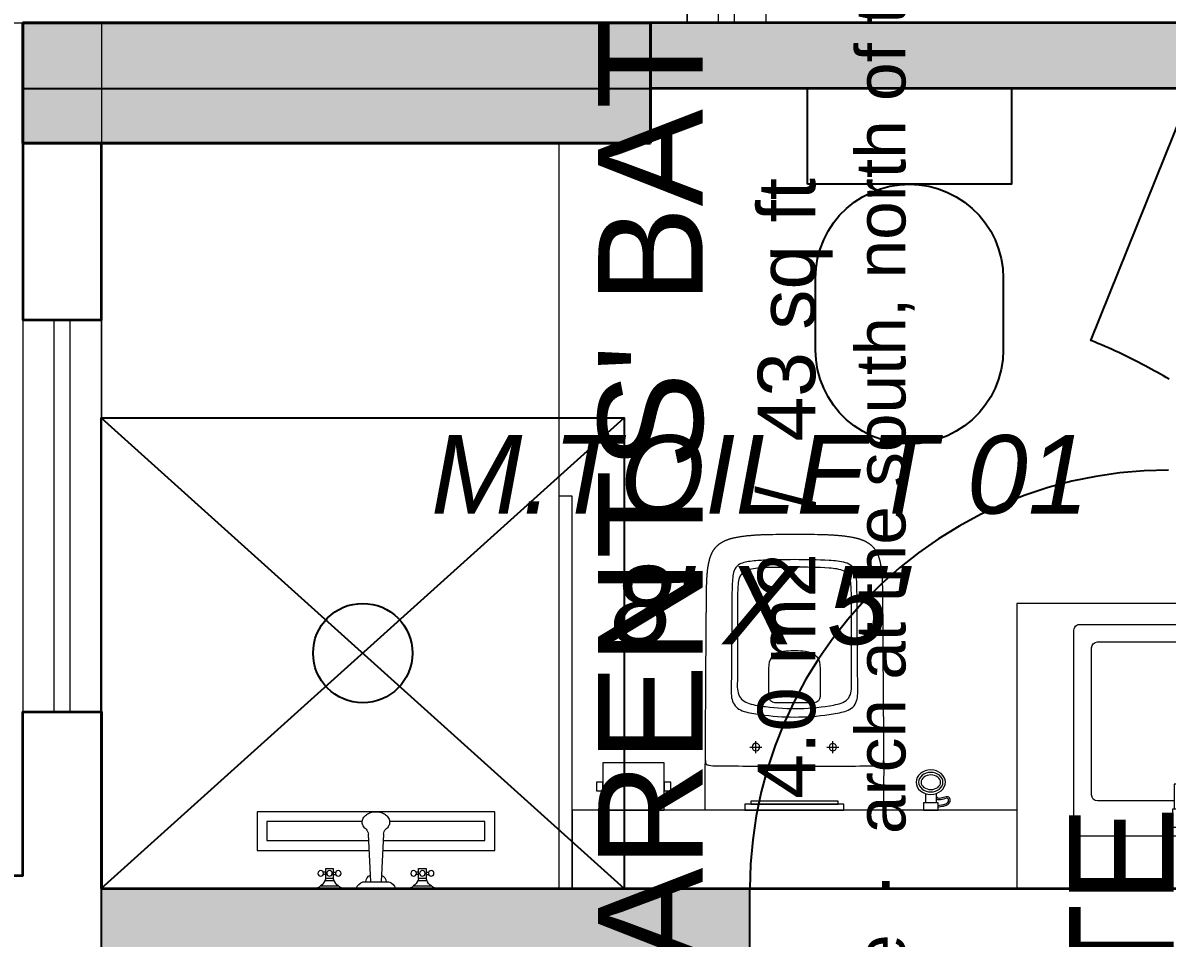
# Model space of a CAD drawing. Header units: millimetres. Extents: x 0 to 125073, y 0 to 71249.
# Drawn here: x 61404 to 63592, y 34949 to 36699 of the extents above; entities that cross this region are included whole.
import ezdxf
from ezdxf.enums import TextEntityAlignment as Align

# ---------------------------------------------------------------- set-up
doc = ezdxf.new("R2010")
doc.units = ezdxf.units.MM
for name, color, linetype, lineweight in [('DA_CARPET AREA RERA', 30, 'Continuous', 9), ('DA_COLUMN', 40, 'Continuous', 40), ('DA_TEXT IN SQ.FT', 193, 'Continuous', 9), ('DA_WALL', 7, 'Continuous', 35), ('DA_WINDOW', 4, 'Continuous', 9)]:
    doc.layers.add(name, color=color, linetype=linetype, lineweight=lineweight)
for name, color, linetype in [('DA_COLUMN HATCH', 251, 'Continuous'), ('PROP-FURN', 9, 'CONTINUOUS'), ('PROP-SHELL', 7, 'CONTINUOUS'), ('PROP-TEXT', 3, 'CONTINUOUS'), ('PROP-WALL-NEW', 1, 'CONTINUOUS')]:
    doc.layers.add(name, color=color, linetype=linetype)
doc.layers.add('DA_FURNITURE', color=102, linetype='Continuous', lineweight=5, true_color=0xc2666666)
doc.styles.get("Standard").update_dxf_attribs({"font": 'arial.ttf'})

# ---------------------------------------------------------------- blocks, each defined once
blk = doc.blocks.new('A$C7B5F7F67-flat-2-flat-1-flat-2')
at = {"layer": 'DA_FURNITURE', "ltscale": 8}
for p, q in [((0.36, -0.0338), (0.0788, -0.0338)), ((0.0675, -0.045), (0.0675, -0.2128)), ((0.3713, -0.4163), (0.3713, -0.045)), ((0.0675, -0.2484), (0.0675, -0.2614)), ((0.0675, -0.2696), (0.0675, -0.4163)), ((0.0788, -0.4275), (0.36, -0.4275))]:
    blk.add_line(p, q, dxfattribs=at)
at = {"layer": 'DA_FURNITURE'}
for points in [[(0.0113, -0.4613), (0.3938, -0.4613), (0.3967, -0.4609), (0.3994, -0.4597), (0.4017, -0.458), (0.4035, -0.4556), (0.4046, -0.4529), (0.405, -0.45), (0.405, -0.0113), (0.4046, -0.0083), (0.4035, -0.0056), (0.4017, -0.0033), (0.3994, -0.0015), (0.3967, -0.0004), (0.3938, 0), (0.0113, 0), (0.0083, -0.0004), (0.0056, -0.0015), (0.0033, -0.0033), (0.0015, -0.0056), (0.0004, -0.0083), (0, -0.0113), (0, -0.45), (0.0004, -0.4529), (0.0015, -0.4556), (0.0033, -0.458), (0.0056, -0.4597), (0.0083, -0.4609)], [(0.1171, -0.2484), (0.0342, -0.2484), (0.0342, -0.2128), (0.1171, -0.2128), (0.126, -0.2152), (0.1325, -0.2217), (0.1349, -0.2306), (0.1325, -0.2395), (0.126, -0.246)], [(0.1171, -0.2463), (0.0363, -0.2463), (0.0363, -0.215), (0.1171, -0.215), (0.1249, -0.2171), (0.1307, -0.2228), (0.1327, -0.2306), (0.1307, -0.2384), (0.1249, -0.2442)], [(0.052, -0.2696), (0.052, -0.2614), (0.0997, -0.2614), (0.0997, -0.2696)]]:
    blk.add_lwpolyline(points, close=True, dxfattribs=at)
for points in [[(0.1171, -0.2128), (0.0342, -0.2128), (0.0342, -0.2484), (0.1171, -0.2484)], [(0.0163, -0.2523), (0.0163, -0.2523), (0.0163, -0.2724), (0.052, -0.2724), (0.052, -0.2524)]]:
    blk.add_lwpolyline(points, dxfattribs=at)
at = {"layer": 'DA_FURNITURE', "ltscale": 8}
for radius in [0.0253, 0.0205]:
    blk.add_circle((0.1637, -0.2304), radius, dxfattribs=at)
for centre, radius, start, end in [((0.0788, -0.045), 0.0113, 90, 180), ((0.36, -0.045), 0.0113, 360, 90), ((0.0342, -0.2306), 0.0281, 39.2551, 320.7449), ((0.0342, -0.2306), 0.026, 43.2723, 316.7277), ((0.0788, -0.4163), 0.0113, 180, 270), ((0.36, -0.4163), 0.0113, 270, 360)]:
    blk.add_arc(centre, radius, start, end, dxfattribs=at)
blk = doc.blocks.new('wc2')
at = {"layer": 'DA_FURNITURE'}
for p, q in [((-0.5973, -0.2609), (-0.6148, -0.2609)), ((-0.5973, -0.2814), (-0.6148, -0.2814))]:
    blk.add_line(p, q, dxfattribs=at)
for points in [[(-0.5384, 0.2388), (-0.5384, 0.3562), (-0.6288, 0.3562), (-0.6288, 0.2388)], [(-0.5758, 0.3562), (-0.5758, 0.3678), (-0.5921, 0.3678), (-0.5921, 0.3562)], [(-0.5758, 0.2257), (-0.5758, 0.2388), (-0.5921, 0.2388), (-0.5921, 0.2257)], [(-0.6288, -0.1808), (-0.6288, 0.0535), (-0.6288, 0.1121), (-0.6288, 0.1414), (-0.6288, 0.1561), (-0.6288, 0.1597), (-0.6288, 0.16), (-0.6288, 0.16), (-0.6288, 0.1601), (-0.6288, 0.1601), (-0.6288, 0.1601), (-0.6288, 0.1601), (-0.6287, 0.1601), (-0.6287, 0.1601), (-0.6285, 0.1601), (-0.6281, 0.1601), (-0.6277, 0.1601), (-0.6273, 0.1601), (-0.6269, 0.1601), (-0.6265, 0.1601), (-0.6261, 0.1601), (-0.6257, 0.1601), (-0.6253, 0.1601), (-0.6248, 0.1601), (-0.6244, 0.1601), (-0.624, 0.1601), (-0.6236, 0.1601), (-0.6231, 0.1601), (-0.6227, 0.1601), (-0.6223, 0.1601), (-0.6218, 0.1601), (-0.6214, 0.16), (-0.6209, 0.16), (-0.6205, 0.16), (-0.62, 0.16), (-0.6196, 0.16), (-0.6191, 0.16), (-0.6186, 0.16), (-0.6182, 0.16), (-0.6177, 0.16), (-0.6172, 0.16), (-0.6168, 0.16), (-0.6163, 0.16), (-0.6158, 0.16), (-0.6148, 0.16), (-0.6138, 0.16), (-0.6128, 0.16), (-0.6118, 0.16), (-0.6108, 0.16), (-0.6098, 0.16), (-0.6088, 0.16), (-0.6077, 0.16), (-0.6067, 0.16), (-0.6056, 0.16), (-0.6046, 0.16), (-0.6035, 0.16), (-0.6024, 0.16), (-0.6013, 0.16), (-0.6003, 0.16), (-0.5992, 0.16), (-0.5981, 0.16), (-0.597, 0.16), (-0.5958, 0.16), (-0.5947, 0.16), (-0.5936, 0.16), (-0.5925, 0.16), (-0.5914, 0.16), (-0.5902, 0.16), (-0.588, 0.16), (-0.5857, 0.16), (-0.5811, 0.16), (-0.5788, 0.16), (-0.5766, 0.16), (-0.5743, 0.16), (-0.572, 0.16), (-0.5709, 0.16), (-0.5698, 0.16), (-0.5687, 0.16), (-0.5675, 0.16), (-0.5664, 0.16), (-0.5653, 0.16), (-0.5642, 0.16), (-0.5631, 0.16), (-0.562, 0.16), (-0.5609, 0.16), (-0.5599, 0.16), (-0.5588, 0.16), (-0.5577, 0.16), (-0.5567, 0.16), (-0.5556, 0.16), (-0.5546, 0.16), (-0.5535, 0.16), (-0.5525, 0.16), (-0.5515, 0.16), (-0.5505, 0.16), (-0.5495, 0.16), (-0.5485, 0.16), (-0.5475, 0.16), (-0.5471, 0.16), (-0.5466, 0.16), (-0.5461, 0.16), (-0.5456, 0.16), (-0.5452, 0.16), (-0.5447, 0.16), (-0.5442, 0.16), (-0.5438, 0.16), (-0.5433, 0.16), (-0.5428, 0.16), (-0.5424, 0.16), (-0.5419, 0.16), (-0.5415, 0.16), (-0.541, 0.16), (-0.5406, 0.16), (-0.5402, 0.16), (-0.5397, 0.1599), (-0.5393, 0.1599), (-0.5389, 0.1599), (-0.5385, 0.1599), (-0.538, 0.1599), (-0.5376, 0.1599), (-0.5372, 0.1599), (-0.5368, 0.1599), (-0.5364, 0.1599), (-0.536, 0.1599), (-0.5356, 0.1599), (-0.5352, 0.1599), (-0.5348, 0.1599), (-0.5344, 0.1599), (-0.5343, 0.1599), (-0.5343, 0.1599), (-0.5343, 0.1599), (-0.5343, 0.1599), (-0.5343, 0.1599), (-0.5343, 0.1599), (-0.5342, 0.1599), (-0.5342, 0.1599), (-0.534, 0.1599), (-0.5333, 0.1599), (-0.5304, 0.1599), (-0.5276, 0.1599), (-0.5219, 0.1598), (-0.519, 0.1598), (-0.5183, 0.1598), (-0.5179, 0.1598), (-0.5178, 0.1598), (-0.5177, 0.1598), (-0.5177, 0.1598), (-0.5177, 0.1598), (-0.5177, 0.1598), (-0.5176, 0.1598), (-0.5176, 0.1598), (-0.5174, 0.1598), (-0.5167, 0.1598), (-0.5052, 0.1597), (-0.4938, 0.1596), (-0.4824, 0.1595), (-0.4709, 0.1594), (-0.4595, 0.1594), (-0.4138, 0.1591), (-0.4023, 0.1591), (-0.3909, 0.159), (-0.3852, 0.1589), (-0.3794, 0.1589), (-0.368, 0.1588), (-0.3451, 0.1587), (-0.3222, 0.1585), (-0.2993, 0.1583), (-0.2878, 0.1583), (-0.2763, 0.1582), (-0.2649, 0.1581), (-0.2534, 0.1581), (-0.252, 0.1581), (-0.2516, 0.1581), (-0.2515, 0.1581), (-0.2514, 0.1581), (-0.2514, 0.1581), (-0.2513, 0.1581), (-0.2513, 0.1581), (-0.251, 0.158), (-0.2495, 0.158), (-0.2467, 0.158), (-0.241, 0.158), (-0.2353, 0.158), (-0.2296, 0.1579), (-0.2267, 0.1579), (-0.2239, 0.1579), (-0.221, 0.1579), (-0.2182, 0.1578), (-0.2153, 0.1578), (-0.2124, 0.1577), (-0.2096, 0.1577), (-0.2067, 0.1576), (-0.2039, 0.1576), (-0.201, 0.1575), (-0.1982, 0.1574), (-0.1968, 0.1573), (-0.1953, 0.1573), (-0.1939, 0.1572), (-0.1925, 0.1572), (-0.1911, 0.1571), (-0.1896, 0.157), (-0.1882, 0.157), (-0.1868, 0.1569), (-0.1854, 0.1568), (-0.185, 0.1568), (-0.185, 0.1568), (-0.185, 0.1568), (-0.185, 0.1568), (-0.1849, 0.1568), (-0.1849, 0.1568), (-0.1848, 0.1568), (-0.1845, 0.1568), (-0.1831, 0.1567), (-0.1817, 0.1566), (-0.1804, 0.1565), (-0.179, 0.1564), (-0.1777, 0.1563), (-0.1763, 0.1562), (-0.1749, 0.1561), (-0.1736, 0.156), (-0.1722, 0.1558), (-0.1708, 0.1557), (-0.1695, 0.1555), (-0.1681, 0.1554), (-0.1668, 0.1552), (-0.1661, 0.1551), (-0.1654, 0.155), (-0.1647, 0.1549), (-0.164, 0.1548), (-0.1634, 0.1547), (-0.1627, 0.1546), (-0.162, 0.1545), (-0.1613, 0.1544), (-0.1607, 0.1542), (-0.16, 0.1541), (-0.1593, 0.154), (-0.1586, 0.1539), (-0.158, 0.1538), (-0.1573, 0.1536), (-0.1566, 0.1535), (-0.156, 0.1533), (-0.1553, 0.1532), (-0.1546, 0.1531), (-0.154, 0.1529), (-0.1536, 0.1528), (-0.1535, 0.1528), (-0.1534, 0.1528), (-0.1534, 0.1528), (-0.1533, 0.1528), (-0.1527, 0.1526), (-0.1521, 0.1525), (-0.1515, 0.1523), (-0.1509, 0.1522), (-0.1503, 0.152), (-0.1497, 0.1519), (-0.1491, 0.1517), (-0.1486, 0.1515), (-0.148, 0.1513), (-0.1474, 0.1512), (-0.1468, 0.151), (-0.1462, 0.1508), (-0.1456, 0.1506), (-0.1451, 0.1504), (-0.1445, 0.1502), (-0.1439, 0.15), (-0.1433, 0.1498), (-0.1427, 0.1496), (-0.1422, 0.1494), (-0.1416, 0.1491), (-0.141, 0.1489), (-0.1405, 0.1487), (-0.1399, 0.1484), (-0.1393, 0.1482), (-0.1388, 0.1479), (-0.1382, 0.1477), (-0.1377, 0.1474), (-0.1371, 0.1471), (-0.1366, 0.1469), (-0.136, 0.1466), (-0.1355, 0.1463), (-0.135, 0.146), (-0.1344, 0.1457), (-0.1339, 0.1454), (-0.1334, 0.1451), (-0.1329, 0.1448), (-0.1323, 0.1444), (-0.1318, 0.1441), (-0.1313, 0.1438), (-0.1308, 0.1434), (-0.1303, 0.1431), (-0.1298, 0.1427), (-0.1293, 0.1424), (-0.1288, 0.142), (-0.1283, 0.1416), (-0.1279, 0.1412), (-0.1277, 0.1411), (-0.1277, 0.1411), (-0.1277, 0.1411), (-0.1277, 0.1411), (-0.1277, 0.1411), (-0.1277, 0.1411), (-0.1275, 0.141), (-0.127, 0.1406), (-0.1266, 0.1401), (-0.1261, 0.1397), (-0.1256, 0.1393), (-0.1252, 0.1388), (-0.1247, 0.1384), (-0.1242, 0.138), (-0.1238, 0.1375), (-0.1234, 0.137), (-0.1229, 0.1366), (-0.1225, 0.1361), (-0.1221, 0.1356), (-0.1217, 0.1352), (-0.1213, 0.1347), (-0.1209, 0.1342), (-0.1205, 0.1337), (-0.1201, 0.1332), (-0.1198, 0.1327), (-0.1194, 0.1322), (-0.1191, 0.1317), (-0.1187, 0.1312), (-0.1184, 0.1307), (-0.118, 0.1301), (-0.1177, 0.1296), (-0.1173, 0.1291), (-0.117, 0.1285), (-0.1167, 0.128), (-0.1164, 0.1275), (-0.1161, 0.1269), (-0.1158, 0.1264), (-0.1155, 0.1258), (-0.1152, 0.1253), (-0.1149, 0.1247), (-0.1146, 0.1241), (-0.1144, 0.1236), (-0.1141, 0.123), (-0.1138, 0.1224), (-0.1136, 0.1219), (-0.1133, 0.1213), (-0.1131, 0.1207), (-0.1128, 0.1201), (-0.1126, 0.1195), (-0.1124, 0.119), (-0.1121, 0.1184), (-0.1119, 0.1178), (-0.1117, 0.1172), (-0.1115, 0.1166), (-0.1113, 0.116), (-0.1111, 0.1154), (-0.1109, 0.1148), (-0.1107, 0.1142), (-0.1105, 0.1136), (-0.1103, 0.113), (-0.1101, 0.1124), (-0.1099, 0.1117), (-0.1098, 0.1111), (-0.1096, 0.1105), (-0.1094, 0.1099), (-0.1092, 0.1093), (-0.1091, 0.1087), (-0.1089, 0.1081), (-0.1088, 0.1074), (-0.1086, 0.1068), (-0.1085, 0.1062), (-0.1083, 0.1056), (-0.1082, 0.105), (-0.108, 0.1043), (-0.1079, 0.1037), (-0.1078, 0.1031), (-0.1076, 0.1025), (-0.1075, 0.1018), (-0.1073, 0.1006), (-0.107, 0.0993), (-0.1068, 0.0981), (-0.1066, 0.0968), (-0.1064, 0.0956), (-0.1062, 0.0944), (-0.106, 0.0931), (-0.1058, 0.0919), (-0.1056, 0.0907), (-0.1054, 0.0894), (-0.1053, 0.0888), (-0.1053, 0.0885), (-0.1053, 0.0884), (-0.1053, 0.0883), (-0.1053, 0.0883), (-0.1053, 0.0882), (-0.1051, 0.0868), (-0.1049, 0.0854), (-0.1047, 0.084), (-0.1045, 0.0827), (-0.1044, 0.0813), (-0.1042, 0.0799), (-0.1041, 0.0785), (-0.1039, 0.0771), (-0.1038, 0.0757), (-0.1037, 0.0743), (-0.1036, 0.0729), (-0.1034, 0.0715), (-0.1033, 0.0701), (-0.1032, 0.0687), (-0.1031, 0.0674), (-0.103, 0.066), (-0.1029, 0.0646), (-0.1028, 0.0632), (-0.1028, 0.0618), (-0.1027, 0.0604), (-0.1026, 0.059), (-0.1025, 0.0576), (-0.1025, 0.0562), (-0.1024, 0.0548), (-0.1023, 0.0534), (-0.1023, 0.052), (-0.1022, 0.0506), (-0.1021, 0.0478), (-0.102, 0.045), (-0.102, 0.0422), (-0.1019, 0.0394), (-0.1018, 0.0366), (-0.1017, 0.0338), (-0.1017, 0.031), (-0.1016, 0.0254), (-0.1015, 0.024), (-0.1015, 0.0234), (-0.1015, 0.0226), (-0.1014, 0.0198), (-0.1014, 0.0169), (-0.1013, 0.0141), (-0.1013, 0.0112), (-0.1012, 0.0084), (-0.1012, 0.0055), (-0.1012, 0.0026), (-0.1012, -0.0002), (-0.1011, -0.0031), (-0.1011, -0.0059), (-0.1011, -0.0088), (-0.1011, -0.0116), (-0.1011, -0.0145), (-0.1011, -0.0174), (-0.1012, -0.0202), (-0.1012, -0.0231), (-0.1012, -0.0259), (-0.1012, -0.0288), (-0.1013, -0.0317), (-0.1013, -0.0345), (-0.1014, -0.0374), (-0.1014, -0.0402), (-0.1015, -0.0431), (-0.1016, -0.0487), (-0.1017, -0.0543), (-0.1018, -0.057), (-0.1019, -0.0598), (-0.1019, -0.0626), (-0.102, -0.0654), (-0.1021, -0.0682), (-0.1022, -0.071), (-0.1023, -0.0724), (-0.1023, -0.0738), (-0.1024, -0.0752), (-0.1024, -0.0766), (-0.1025, -0.078), (-0.1026, -0.0794), (-0.1026, -0.0808), (-0.1027, -0.0822), (-0.1028, -0.0836), (-0.1029, -0.085), (-0.103, -0.0864), (-0.1031, -0.0878), (-0.1032, -0.0892), (-0.1033, -0.0906), (-0.1034, -0.092), (-0.1035, -0.0934), (-0.1036, -0.0948), (-0.1038, -0.0962), (-0.1039, -0.0976), (-0.104, -0.0989), (-0.1042, -0.1003), (-0.1043, -0.1017), (-0.1045, -0.1031), (-0.1046, -0.1045), (-0.1048, -0.1059), (-0.105, -0.1073), (-0.1051, -0.108), (-0.1051, -0.108), (-0.1051, -0.108), (-0.1051, -0.1081), (-0.1051, -0.1083), (-0.1052, -0.1086), (-0.1053, -0.1098), (-0.1055, -0.111), (-0.1057, -0.1123), (-0.1059, -0.1135), (-0.1061, -0.1148), (-0.1063, -0.116), (-0.1065, -0.1173), (-0.1067, -0.1185), (-0.1069, -0.1198), (-0.1071, -0.121), (-0.1074, -0.1223), (-0.1075, -0.1229), (-0.1076, -0.1235), (-0.1078, -0.1242), (-0.1079, -0.1248), (-0.108, -0.1254), (-0.1082, -0.126), (-0.1083, -0.1267), (-0.1085, -0.1273), (-0.1086, -0.1279), (-0.1088, -0.1285), (-0.1089, -0.1292), (-0.1091, -0.1298), (-0.1092, -0.1304), (-0.1094, -0.131), (-0.1096, -0.1316), (-0.1098, -0.1323), (-0.1099, -0.1329), (-0.1101, -0.1335), (-0.1103, -0.1341), (-0.1105, -0.1347), (-0.1107, -0.1353), (-0.1109, -0.1359), (-0.1111, -0.1365), (-0.1113, -0.1371), (-0.1115, -0.1377), (-0.1117, -0.1383), (-0.112, -0.1389), (-0.1122, -0.1395), (-0.1124, -0.1401), (-0.1126, -0.1407), (-0.1129, -0.1413), (-0.1131, -0.1419), (-0.1134, -0.1425), (-0.1136, -0.143), (-0.1139, -0.1436), (-0.1142, -0.1442), (-0.1144, -0.1448), (-0.1147, -0.1453), (-0.115, -0.1459), (-0.1153, -0.1464), (-0.1156, -0.147), (-0.1159, -0.1476), (-0.1162, -0.1481), (-0.1165, -0.1487), (-0.1168, -0.1492), (-0.1171, -0.1497), (-0.1174, -0.1503), (-0.1178, -0.1508), (-0.1181, -0.1513), (-0.1185, -0.1519), (-0.1188, -0.1524), (-0.1192, -0.1529), (-0.1195, -0.1534), (-0.1199, -0.1539), (-0.1203, -0.1544), (-0.1207, -0.1549), (-0.1211, -0.1554), (-0.1215, -0.1559), (-0.1219, -0.1564), (-0.1223, -0.1568), (-0.1227, -0.1573), (-0.1231, -0.1578), (-0.1235, -0.1582), (-0.124, -0.1587), (-0.1244, -0.1591), (-0.1249, -0.1596), (-0.1253, -0.16), (-0.1258, -0.1605), (-0.1263, -0.1609), (-0.1268, -0.1613), (-0.1268, -0.1614), (-0.1269, -0.1614), (-0.1269, -0.1614), (-0.1269, -0.1615), (-0.1271, -0.1616), (-0.1273, -0.1618), (-0.1278, -0.1622), (-0.1282, -0.1625), (-0.1287, -0.1629), (-0.1292, -0.1633), (-0.1297, -0.1636), (-0.1302, -0.164), (-0.1307, -0.1644), (-0.1312, -0.1647), (-0.1317, -0.165), (-0.1322, -0.1654), (-0.1327, -0.1657), (-0.1333, -0.166), (-0.1338, -0.1663), (-0.1343, -0.1666), (-0.1348, -0.1669), (-0.1354, -0.1672), (-0.1359, -0.1675), (-0.1364, -0.1678), (-0.137, -0.1681), (-0.1375, -0.1683), (-0.1381, -0.1686), (-0.1386, -0.1688), (-0.1392, -0.1691), (-0.1397, -0.1693), (-0.1403, -0.1696), (-0.1409, -0.1698), (-0.1414, -0.17), (-0.142, -0.1703), (-0.1425, -0.1705), (-0.1431, -0.1707), (-0.1437, -0.1709), (-0.1443, -0.1711), (-0.1448, -0.1713), (-0.1454, -0.1715), (-0.146, -0.1717), (-0.1466, -0.1719), (-0.1472, -0.1721), (-0.1477, -0.1723), (-0.1483, -0.1724), (-0.1489, -0.1726), (-0.1495, -0.1728), (-0.1501, -0.1729), (-0.1507, -0.1731), (-0.1513, -0.1732), (-0.1519, -0.1734), (-0.1521, -0.1735), (-0.1522, -0.1735), (-0.1523, -0.1735), (-0.1525, -0.1735), (-0.1531, -0.1737), (-0.1538, -0.1739), (-0.1545, -0.174), (-0.1551, -0.1742), (-0.1558, -0.1743), (-0.1565, -0.1744), (-0.1571, -0.1746), (-0.1578, -0.1747), (-0.1585, -0.1748), (-0.1591, -0.175), (-0.1598, -0.1751), (-0.1605, -0.1752), (-0.1612, -0.1753), (-0.1618, -0.1754), (-0.1625, -0.1756), (-0.1632, -0.1757), (-0.1638, -0.1758), (-0.1645, -0.1759), (-0.1652, -0.176), (-0.1659, -0.1761), (-0.1665, -0.1761), (-0.1672, -0.1762), (-0.1686, -0.1764), (-0.1699, -0.1766), (-0.1713, -0.1767), (-0.1727, -0.1769), (-0.174, -0.177), (-0.1754, -0.1771), (-0.1767, -0.1772), (-0.1781, -0.1773), (-0.1795, -0.1774), (-0.1808, -0.1775), (-0.1822, -0.1776), (-0.1835, -0.1777), (-0.1836, -0.1777), (-0.1836, -0.1777), (-0.1836, -0.1777), (-0.1836, -0.1777), (-0.1837, -0.1777), (-0.1837, -0.1777), (-0.1841, -0.1777), (-0.1848, -0.1778), (-0.1862, -0.1779), (-0.1877, -0.1779), (-0.1891, -0.178), (-0.1905, -0.1781), (-0.1919, -0.1781), (-0.1934, -0.1782), (-0.1948, -0.1783), (-0.1962, -0.1783), (-0.1976, -0.1784), (-0.1991, -0.1784), (-0.2005, -0.1785), (-0.2033, -0.1785), (-0.2062, -0.1786), (-0.209, -0.1787), (-0.2119, -0.1787), (-0.2148, -0.1788), (-0.2176, -0.1788), (-0.2205, -0.1789), (-0.2233, -0.1789), (-0.2262, -0.1789), (-0.229, -0.1789), (-0.2319, -0.179), (-0.2376, -0.179), (-0.2433, -0.179), (-0.249, -0.179), (-0.2504, -0.179), (-0.2518, -0.179), (-0.2547, -0.1791), (-0.2604, -0.1791), (-0.2719, -0.1792), (-0.2833, -0.1792), (-0.3062, -0.1794), (-0.312, -0.1795), (-0.3148, -0.1795), (-0.3163, -0.1795), (-0.3166, -0.1795), (-0.3166, -0.1795), (-0.3166, -0.1795), (-0.3167, -0.1795), (-0.3168, -0.1795), (-0.3169, -0.1795), (-0.3173, -0.1795), (-0.3187, -0.1795), (-0.3416, -0.1797), (-0.3875, -0.18), (-0.4104, -0.1801), (-0.4333, -0.1802), (-0.4448, -0.1803), (-0.4476, -0.1803), (-0.4491, -0.1803), (-0.4498, -0.1803), (-0.45, -0.1804), (-0.45, -0.1804), (-0.45, -0.1804), (-0.45, -0.1804), (-0.45, -0.1804), (-0.4501, -0.1804), (-0.4502, -0.1804), (-0.4531, -0.1804), (-0.4645, -0.1804), (-0.4873, -0.1806), (-0.4987, -0.1806), (-0.5044, -0.1807), (-0.5102, -0.1807), (-0.5159, -0.1807), (-0.5162, -0.1807), (-0.5163, -0.1807), (-0.5164, -0.1807), (-0.5164, -0.1807), (-0.5164, -0.1807), (-0.5164, -0.1807), (-0.5164, -0.1807), (-0.5164, -0.1807), (-0.5166, -0.1807), (-0.517, -0.1807), (-0.5177, -0.1807), (-0.5205, -0.1808), (-0.5262, -0.1808), (-0.5319, -0.1809), (-0.5326, -0.1809), (-0.5328, -0.1809), (-0.5329, -0.1809), (-0.533, -0.1809), (-0.533, -0.1809), (-0.533, -0.1809), (-0.533, -0.1809), (-0.533, -0.1809), (-0.5331, -0.1809), (-0.5333, -0.1809), (-0.5337, -0.1809), (-0.5341, -0.1809), (-0.5341, -0.1809), (-0.5342, -0.1809), (-0.5342, -0.1809), (-0.5342, -0.1809), (-0.5342, -0.1809), (-0.5342, -0.1809), (-0.5342, -0.1809), (-0.5342, -0.1809), (-0.5342, -0.1809), (-0.5346, -0.1809), (-0.535, -0.1809), (-0.5354, -0.1809), (-0.5358, -0.1809), (-0.5362, -0.181), (-0.5366, -0.181), (-0.537, -0.181), (-0.5374, -0.181), (-0.5378, -0.181), (-0.5382, -0.181), (-0.5387, -0.181), (-0.5391, -0.181), (-0.5395, -0.181), (-0.54, -0.181), (-0.5404, -0.181), (-0.5408, -0.181), (-0.5413, -0.181), (-0.5417, -0.181), (-0.5422, -0.181), (-0.5426, -0.181), (-0.5431, -0.181), (-0.5435, -0.181), (-0.544, -0.181), (-0.5445, -0.181), (-0.5449, -0.181), (-0.5454, -0.181), (-0.5459, -0.181), (-0.5464, -0.181), (-0.5468, -0.181), (-0.5473, -0.181), (-0.5483, -0.181), (-0.5493, -0.181), (-0.5503, -0.181), (-0.5513, -0.181), (-0.5523, -0.181), (-0.5533, -0.181), (-0.5544, -0.181), (-0.5554, -0.181), (-0.5565, -0.181), (-0.5575, -0.181), (-0.5586, -0.181), (-0.5597, -0.181), (-0.5607, -0.181), (-0.5618, -0.181), (-0.5629, -0.181), (-0.564, -0.1809), (-0.5651, -0.1809), (-0.5662, -0.1809), (-0.5673, -0.1809), (-0.5685, -0.1809), (-0.5696, -0.1809), (-0.5707, -0.1809), (-0.5718, -0.1809), (-0.573, -0.1809), (-0.5752, -0.1809), (-0.5775, -0.1809), (-0.5798, -0.1809), (-0.5844, -0.1809), (-0.5867, -0.1809), (-0.5889, -0.1809), (-0.5912, -0.1809), (-0.5923, -0.1809), (-0.5935, -0.1809), (-0.5946, -0.1809), (-0.5957, -0.1809), (-0.5968, -0.1809), (-0.5979, -0.1809), (-0.599, -0.1809), (-0.6001, -0.1808), (-0.6012, -0.1808), (-0.6023, -0.1808), (-0.6034, -0.1808), (-0.6045, -0.1808), (-0.6055, -0.1808), (-0.6066, -0.1808), (-0.6076, -0.1808), (-0.6087, -0.1808), (-0.6097, -0.1808), (-0.6107, -0.1808), (-0.6117, -0.1808), (-0.6127, -0.1808), (-0.6137, -0.1808), (-0.6147, -0.1808), (-0.6157, -0.1808), (-0.6162, -0.1808), (-0.6167, -0.1808), (-0.6171, -0.1808), (-0.6176, -0.1808), (-0.6181, -0.1808), (-0.6185, -0.1808), (-0.619, -0.1808), (-0.6195, -0.1808), (-0.6199, -0.1808), (-0.6204, -0.1808), (-0.6208, -0.1808), (-0.6213, -0.1808), (-0.6217, -0.1808), (-0.6222, -0.1808), (-0.6226, -0.1808), (-0.6231, -0.1808), (-0.6235, -0.1808), (-0.6239, -0.1808), (-0.6243, -0.1808), (-0.6248, -0.1808), (-0.6252, -0.1808), (-0.6256, -0.1808), (-0.626, -0.1808), (-0.6264, -0.1808), (-0.6268, -0.1808), (-0.6272, -0.1808), (-0.6276, -0.1808), (-0.628, -0.1808), (-0.6284, -0.1808), (-0.6288, -0.1808)], [(-0.6174, -0.1051), (-0.6174, 0.0844), (-0.6288, 0.0844), (-0.6288, -0.1051)], [(-0.6117, -0.0938), (-0.6117, 0.073), (-0.6174, 0.073), (-0.6174, -0.0938)], [(-0.6288, -0.2851), (-0.6148, -0.2851), (-0.6148, -0.2572), (-0.6288, -0.2572)]]:
    blk.add_lwpolyline(points, close=True, dxfattribs=at)
for points in [[(-0.5085, 0.0746), (-0.5085, 0.0519)], [(-0.5198, 0.0632), (-0.4971, 0.0632)], [(-0.5198, -0.0837), (-0.4971, -0.0837)], [(-0.5085, -0.0724), (-0.5085, -0.0951)]]:
    blk.add_lwpolyline(points, dxfattribs=at)
at = {"layer": 'DA_FURNITURE', "extrusion": (0, 0, -1)}
for major_axis, ratio in [((0, 0.028), 0.833333), ((0, 0.0233), 0.8), ((0, 0.0186), 0.75)]:
    blk.add_ellipse((-0.5756, -0.2711), major_axis=major_axis, ratio=ratio, start_param=3.141593, end_param=9.424778, dxfattribs=at)
at = {"layer": 'DA_FURNITURE'}
for points, knots in [([(-0.5343, 0.1599), (-0.5361, 0.1599), (-0.5383, 0.1602), (-0.54, 0.1593), (-0.5421, 0.1583), (-0.5425, 0.1555), (-0.5429, 0.1534), (-0.545, 0.143), (-0.5444, 0.1321), (-0.5445, 0.1215), (-0.5447, 0.0993), (-0.5446, 0.077), (-0.5447, 0.0547), (-0.5447, 0.033), (-0.5447, 0.0112), (-0.5448, -0.0105), (-0.5447, -0.0549), (-0.545, -0.0994), (-0.5445, -0.1439), (-0.5444, -0.1544), (-0.5449, -0.1652), (-0.5427, -0.1755), (-0.5422, -0.1775), (-0.5417, -0.1797), (-0.5396, -0.1805), (-0.538, -0.1811), (-0.536, -0.181), (-0.5342, -0.1809)], [0, 0, 0, 0, 1, 1, 1, 2, 2, 2, 3, 3, 3, 4, 4, 4, 5, 5, 5, 6, 6, 6, 7, 7, 7, 8, 8, 8, 9, 9, 9, 9]), ([(-0.1501, -0.0105), (-0.1502, -0.0326), (-0.1503, -0.0549), (-0.1517, -0.077), (-0.1523, -0.0873), (-0.153, -0.0982), (-0.156, -0.1082), (-0.1573, -0.1125), (-0.1593, -0.1171), (-0.1625, -0.1204), (-0.1653, -0.1234), (-0.1692, -0.1253), (-0.1731, -0.1265), (-0.1828, -0.1294), (-0.1933, -0.1295), (-0.2033, -0.1298), (-0.2143, -0.1301), (-0.2252, -0.1302), (-0.2362, -0.1302), (-0.2584, -0.1304), (-0.2806, -0.1305), (-0.3029, -0.1307), (-0.325, -0.1308), (-0.3472, -0.131), (-0.3693, -0.1312), (-0.3804, -0.1313), (-0.3914, -0.1315), (-0.4025, -0.1314), (-0.4119, -0.1314), (-0.4218, -0.1303), (-0.4294, -0.1243), (-0.4367, -0.1183), (-0.4399, -0.1092), (-0.442, -0.1003), (-0.4444, -0.0898), (-0.4459, -0.0792), (-0.4473, -0.0685), (-0.4502, -0.0467), (-0.4513, -0.0246), (-0.4509, -0.0025), (-0.4505, 0.0195), (-0.4485, 0.0414), (-0.445, 0.0632), (-0.4433, 0.0732), (-0.4419, 0.0839), (-0.4374, 0.093), (-0.4333, 0.1011), (-0.4264, 0.1067), (-0.4177, 0.1089), (-0.4128, 0.1102), (-0.4076, 0.1104), (-0.4026, 0.1104), (-0.3972, 0.1104), (-0.3918, 0.1104), (-0.3864, 0.1103), (-0.3753, 0.1102), (-0.3642, 0.1102), (-0.353, 0.1101), (-0.3309, 0.1099), (-0.3087, 0.1097), (-0.2866, 0.1096), (-0.2646, 0.1094), (-0.2426, 0.1094), (-0.2205, 0.1092), (-0.2096, 0.109), (-0.1987, 0.1089), (-0.1878, 0.1079), (-0.1789, 0.1071), (-0.1692, 0.106), (-0.1626, 0.0993), (-0.1568, 0.0936), (-0.1551, 0.0852), (-0.1539, 0.0775), (-0.1524, 0.068), (-0.1518, 0.0584), (-0.1513, 0.0488), (-0.1504, 0.029), (-0.1502, 0.0093), (-0.1501, -0.0105)], [0, 0, 0, 0, 1, 1, 1, 2, 2, 2, 3, 3, 3, 4, 4, 4, 5, 5, 5, 6, 6, 6, 7, 7, 7, 8, 8, 8, 9, 9, 9, 10, 10, 10, 11, 11, 11, 12, 12, 12, 13, 13, 13, 14, 14, 14, 15, 15, 15, 16, 16, 16, 17, 17, 17, 18, 18, 18, 19, 19, 19, 20, 20, 20, 21, 21, 21, 22, 22, 22, 23, 23, 23, 24, 24, 24, 25, 25, 25, 26, 26, 26, 26]), ([(-0.1645, -0.0105), (-0.1646, -0.0326), (-0.1646, -0.0548), (-0.1663, -0.0768), (-0.1671, -0.0864), (-0.1678, -0.0969), (-0.1723, -0.1056), (-0.1767, -0.114), (-0.1851, -0.117), (-0.1939, -0.118), (-0.2044, -0.1193), (-0.2151, -0.1193), (-0.2256, -0.1194), (-0.2366, -0.1195), (-0.2476, -0.1194), (-0.2586, -0.1195), (-0.2807, -0.1195), (-0.3028, -0.1196), (-0.3249, -0.1196), (-0.3359, -0.1196), (-0.347, -0.1197), (-0.358, -0.1197), (-0.369, -0.1197), (-0.3799, -0.1199), (-0.3909, -0.1197), (-0.4001, -0.1195), (-0.41, -0.1187), (-0.4169, -0.1119), (-0.424, -0.1049), (-0.4262, -0.0948), (-0.428, -0.0855), (-0.4361, -0.0428), (-0.437, 0.0019), (-0.4311, 0.045), (-0.4297, 0.0554), (-0.4284, 0.0663), (-0.4252, 0.0764), (-0.4224, 0.0852), (-0.4172, 0.0929), (-0.4083, 0.0962), (-0.399, 0.0997), (-0.3884, 0.0988), (-0.3787, 0.0987), (-0.3677, 0.0987), (-0.3566, 0.0987), (-0.3456, 0.0987), (-0.3235, 0.0986), (-0.3014, 0.0986), (-0.2793, 0.0985), (-0.2572, 0.0985), (-0.2352, 0.0988), (-0.2132, 0.0982), (-0.2079, 0.0981), (-0.2026, 0.0978), (-0.1973, 0.0974), (-0.1928, 0.097), (-0.1882, 0.0965), (-0.1839, 0.0948), (-0.1753, 0.0916), (-0.1711, 0.0841), (-0.1691, 0.0756), (-0.1666, 0.0654), (-0.1659, 0.0549), (-0.1655, 0.0444), (-0.1651, 0.0335), (-0.1649, 0.0225), (-0.1647, 0.0116), (-0.1646, 0.0042), (-0.1645, -0.0031), (-0.1645, -0.0105)], [0, 0, 0, 0, 1, 1, 1, 2, 2, 2, 3, 3, 3, 4, 4, 4, 5, 5, 5, 6, 6, 6, 7, 7, 7, 8, 8, 8, 9, 9, 9, 10, 10, 10, 11, 11, 11, 12, 12, 12, 13, 13, 13, 14, 14, 14, 15, 15, 15, 16, 16, 16, 17, 17, 17, 18, 18, 18, 19, 19, 19, 20, 20, 20, 21, 21, 21, 22, 22, 22, 23, 23, 23, 23]), ([(-0.5085, 0.0703), (-0.5045, 0.0703), (-0.5013, 0.0672), (-0.5013, 0.0632), (-0.5013, 0.0593), (-0.5045, 0.0561), (-0.5085, 0.0561), (-0.5124, 0.0561), (-0.5156, 0.0593), (-0.5156, 0.0632), (-0.5156, 0.0672), (-0.5124, 0.0703), (-0.5085, 0.0703)], [0, 0, 0, 0, 1, 1, 1, 2, 2, 2, 3, 3, 3, 4, 4, 4, 4]), ([(-0.4119, -0.0595), (-0.4, -0.0596), (-0.3763, -0.0596), (-0.3644, -0.0595), (-0.3562, -0.0595), (-0.3474, -0.0596), (-0.3399, -0.0559), (-0.3273, -0.0495), (-0.3251, -0.0343), (-0.3243, -0.0217), (-0.3238, -0.016), (-0.3238, -0.005), (-0.3243, 0.0007), (-0.3251, 0.0134), (-0.3273, 0.0285), (-0.3399, 0.0349), (-0.3474, 0.0386), (-0.3562, 0.0385), (-0.3644, 0.0385), (-0.3644, 0.0385), (-0.3644, 0.0385), (-0.3644, 0.0385), (-0.3763, 0.0386), (-0.4, 0.0386), (-0.4119, 0.0385), (-0.4182, 0.0385), (-0.4236, 0.0333), (-0.4238, 0.027), (-0.4238, 0.027), (-0.4238, 0.027), (-0.4238, 0.027), (-0.4239, 0.0176), (-0.4241, -0.0011), (-0.4241, -0.0105), (-0.4241, -0.0199), (-0.4239, -0.0386), (-0.4238, -0.048), (-0.4236, -0.0543), (-0.4182, -0.0595), (-0.4119, -0.0595)], [0, 0, 0, 0, 1, 1, 1, 2, 2, 2, 3, 3, 3, 4, 4, 4, 5, 5, 5, 6, 6, 6, 7, 7, 7, 8, 8, 8, 9, 9, 9, 10, 10, 10, 11, 11, 11, 12, 12, 12, 13, 13, 13, 13]), ([(-0.5086, -0.0766), (-0.5046, -0.0766), (-0.5014, -0.0798), (-0.5014, -0.0837), (-0.5014, -0.0876), (-0.5046, -0.0908), (-0.5086, -0.0908), (-0.5125, -0.0908), (-0.5157, -0.0876), (-0.5157, -0.0837), (-0.5157, -0.0798), (-0.5125, -0.0766), (-0.5086, -0.0766)], [0, 0, 0, 0, 1, 1, 1, 2, 2, 2, 3, 3, 3, 4, 4, 4, 4]), ([(-0.6229, -0.2851), (-0.6227, -0.2865), (-0.6225, -0.2879), (-0.6219, -0.2913), (-0.6216, -0.2932), (-0.6206, -0.2978), (-0.6199, -0.3005), (-0.6178, -0.3045), (-0.6164, -0.3062), (-0.6133, -0.3078), (-0.6119, -0.3081), (-0.6094, -0.3082), (-0.608, -0.3081), (-0.6058, -0.3071), (-0.6049, -0.3064), (-0.6038, -0.3047), (-0.6035, -0.3037), (-0.6033, -0.302), (-0.6034, -0.3012), (-0.6037, -0.2987), (-0.6042, -0.2969), (-0.6052, -0.2933), (-0.6058, -0.2915), (-0.6068, -0.2874), (-0.6065, -0.2862), (-0.6058, -0.2844), (-0.6055, -0.2837), (-0.6033, -0.2814)], [0, 0, 0, 0, 0.111111, 0.111111, 0.222223, 0.222223, 0.376143, 0.376143, 0.530063, 0.530063, 0.640731, 0.640731, 0.73292, 0.73292, 0.792217, 0.792217, 0.840307, 0.840307, 0.888397, 0.888397, 0.996309, 0.996309, 1.104221, 1.104221, 1.307624, 1.307624, 1.422628, 1.422628, 1.422628, 1.422628]), ([(-0.62, -0.2851), (-0.6194, -0.2878), (-0.6177, -0.3017), (-0.6123, -0.3058), (-0.6037, -0.3045), (-0.6113, -0.2879), (-0.6088, -0.2835), (-0.6075, -0.2814)], [0, 0, 0, 0, 0.330819, 0.619422, 0.81589, 1.132999, 1.422628, 1.422628, 1.422628, 1.422628])]:
    blk.add_open_spline(points, degree=3, knots=knots, dxfattribs=at)
blk = doc.blocks.new('tap')
at = {"layer": 'DA_FURNITURE'}
for p, q in [((-0.1835, -0.2062), (-0.1835, -0.1402)), ((-0.1835, -0.2062), (-0.1835, -0.1402)), ((-0.1775, -0.1944), (-0.1775, -0.1519)), ((-0.1775, -0.1944), (-0.1775, -0.1519)), ((-0.1655, -0.1616), (-0.1655, -0.1845)), ((-0.1655, -0.1616), (-0.1655, -0.1845)), ((-0.1505, -0.1642), (-0.1505, -0.1582)), ((-0.1505, -0.1642), (-0.1505, -0.1582)), ((-0.1445, -0.1642), (-0.1445, -0.1582)), ((-0.1445, -0.1642), (-0.1445, -0.1582)), ((-0.1355, -0.1642), (-0.1595, -0.1642)), ((-0.1595, -0.1642), (-0.1595, -0.1822)), ((-0.1355, -0.1642), (-0.1595, -0.1642)), ((-0.1595, -0.1642), (-0.1595, -0.1822)), ((-0.1595, -0.1822), (-0.1355, -0.1822)), ((-0.1595, -0.1822), (-0.1355, -0.1822)), ((-0.1505, -0.1822), (-0.1505, -0.1882)), ((-0.1505, -0.1822), (-0.1505, -0.1882)), ((-0.1445, -0.1822), (-0.1445, -0.1882)), ((-0.1445, -0.1822), (-0.1445, -0.1882)), ((-0.1355, -0.1822), (-0.1355, -0.1642)), ((-0.1355, -0.1822), (-0.1355, -0.1642)), ((-0.1835, -0.331), (-0.1835, -0.2374)), ((-0.1835, -0.331), (-0.1835, -0.2374)), ((-0.1679, -0.3154), (-0.1679, -0.253)), ((-0.1679, -0.3154), (-0.1679, -0.253)), ((-0.0541, -0.2665), (-0.1679, -0.2721)), ((-0.0541, -0.2665), (-0.1679, -0.2721)), ((-0.1679, -0.2962), (-0.0541, -0.3018)), ((-0.1679, -0.2962), (-0.0541, -0.3018)), ((-0.1835, -0.4282), (-0.1835, -0.3622)), ((-0.1835, -0.4282), (-0.1835, -0.3622)), ((-0.1775, -0.4164), (-0.1775, -0.3739)), ((-0.1775, -0.4164), (-0.1775, -0.3739)), ((-0.1505, -0.3862), (-0.1505, -0.3802)), ((-0.1505, -0.3862), (-0.1505, -0.3802)), ((-0.1445, -0.3862), (-0.1445, -0.3802)), ((-0.1445, -0.3862), (-0.1445, -0.3802)), ((-0.1655, -0.3836), (-0.1655, -0.4065)), ((-0.1655, -0.3836), (-0.1655, -0.4065)), ((-0.1355, -0.3862), (-0.1595, -0.3862)), ((-0.1595, -0.3862), (-0.1595, -0.4042)), ((-0.1355, -0.3862), (-0.1595, -0.3862)), ((-0.1595, -0.3862), (-0.1595, -0.4042)), ((-0.1595, -0.4042), (-0.1355, -0.4042)), ((-0.1595, -0.4042), (-0.1355, -0.4042)), ((-0.1505, -0.4042), (-0.1505, -0.4102)), ((-0.1505, -0.4042), (-0.1505, -0.4102)), ((-0.1445, -0.4042), (-0.1445, -0.4102)), ((-0.1445, -0.4042), (-0.1445, -0.4102)), ((-0.1355, -0.4042), (-0.1355, -0.3862)), ((-0.1355, -0.4042), (-0.1355, -0.3862))]:
    blk.add_line(p, q, dxfattribs=at)
for points in [[(-0.0928, -0.2684), (-0.0928, 0), (0, 0), (0, -0.5683), (-0.0928, -0.5683), (-0.0928, -0.2999)], [(-0.0692, -0.2672), (-0.0692, -0.0237), (-0.0236, -0.0237), (-0.0236, -0.2515)], [(-0.0236, -0.3169), (-0.0236, -0.5446), (-0.0692, -0.5446), (-0.0692, -0.3011)]]:
    blk.add_lwpolyline(points, dxfattribs=at)
for centre in [(-0.1475, -0.1522), (-0.1475, -0.1522), (-0.1475, -0.1732), (-0.1475, -0.1732), (-0.1475, -0.1942), (-0.1475, -0.1942), (-0.1475, -0.3742), (-0.1475, -0.3742), (-0.1475, -0.3952), (-0.1475, -0.3952), (-0.1475, -0.4162), (-0.1475, -0.4162)]:
    blk.add_circle(centre, 0.00671, dxfattribs=at)
for centre, radius, start, end in [((-0.1505, -0.1312), 0.0342, 195.2551, 254.7449), ((-0.1505, -0.1312), 0.0342, 195.2551, 254.7449), ((-0.1505, -0.2152), 0.0342, 105.2551, 164.7449), ((-0.1505, -0.2152), 0.0342, 105.2551, 164.7449), ((-0.1899, -0.2593), 0.0229, 16.1502, 73.8498), ((-0.1899, -0.2593), 0.0229, 16.1502, 73.8498), ((-0.1674, -0.2766), 0.0165, 18.5395, 91.7649), ((-0.1674, -0.2766), 0.0165, 18.5395, 91.7649), ((-0.0581, -0.2424), 0.0244, 279.6247, 312.4678), ((-0.0581, -0.2424), 0.0244, 279.6247, 312.4678), ((-0.0209, -0.2769), 0.0265, 119.848, 141.5659), ((-0.0209, -0.2769), 0.0265, 119.848, 141.5659), ((-0.0247, -0.2702), 0.0188, 90, 119.848), ((-0.0247, -0.2702), 0.0188, 90, 119.848), ((-0.0247, -0.2702), 0.0188, 60.152, 90), ((-0.0247, -0.2702), 0.0188, 60.152, 90), ((-0.0286, -0.2769), 0.0265, 35.8238, 60.152), ((-0.0286, -0.2769), 0.0265, 35.8238, 60.152), ((-0.0346, -0.2813), 0.034, 16.6468, 35.8238), ((-0.0346, -0.2813), 0.034, 16.6468, 35.8238), ((-0.0442, -0.2842), 0.044, 0, 16.6468), ((-0.0442, -0.2842), 0.044, 0, 16.6468), ((-0.1674, -0.2917), 0.0165, 268.2351, 341.4605), ((-0.1674, -0.2917), 0.0165, 268.2351, 341.4605), ((-0.0346, -0.287), 0.034, 324.1762, 343.3532), ((-0.0346, -0.287), 0.034, 324.1762, 343.3532), ((-0.0442, -0.2842), 0.044, 343.3532, 360), ((-0.0442, -0.2842), 0.044, 343.3532, 360), ((-0.1899, -0.309), 0.0229, 286.1502, 343.8498), ((-0.1899, -0.309), 0.0229, 286.1502, 343.8498), ((-0.0581, -0.3259), 0.0244, 47.5322, 80.3753), ((-0.0581, -0.3259), 0.0244, 47.5322, 80.3753), ((-0.0209, -0.2914), 0.0265, 218.4341, 240.152), ((-0.0209, -0.2914), 0.0265, 218.4341, 240.152), ((-0.0247, -0.2981), 0.0188, 240.152, 270), ((-0.0247, -0.2981), 0.0188, 240.152, 270), ((-0.0247, -0.2981), 0.0188, 270, 299.848), ((-0.0247, -0.2981), 0.0188, 270, 299.848), ((-0.0286, -0.2914), 0.0265, 299.848, 324.1762), ((-0.0286, -0.2914), 0.0265, 299.848, 324.1762), ((-0.1505, -0.3532), 0.0342, 195.2551, 254.7449), ((-0.1505, -0.3532), 0.0342, 195.2551, 254.7449), ((-0.1505, -0.4372), 0.0342, 105.2551, 164.7449), ((-0.1505, -0.4372), 0.0342, 105.2551, 164.7449)]:
    blk.add_arc(centre, radius, start, end, dxfattribs=at)
blk = doc.blocks.new('SRAFGADFGDFG')
at = {"layer": 'DA_FURNITURE'}
for p, q in [((-38613.9, 76796.5), (-38613.9, 75371.5)), ((-38588.6, 76121.5), (-38613.9, 76121.5)), ((-38588.6, 75371.5), (-38588.6, 76121.5)), ((-37738.6, 75521.5), (-37738.6, 75371.5))]:
    blk.add_line(p, q, dxfattribs=at)
blk.add_lwpolyline([(-37738.6, 75916.5), (-37738.6, 75521.5), (-38588.6, 75521.5), (-38588.6, 75371.5), (-37058.6, 75371.5), (-37058.6, 75916.5)], close=True, dxfattribs=at)
blk.add_lwpolyline([(-38437.4, 75371.5), (-38437.4, 75371.5), (-39488.6, 75371.5)], dxfattribs=at)
for name, p, xscale, yscale, zscale, rotation in [('wc2', (-38174, 76150.3), 1000.000000000011, 1000.000000000011, 1000.000000000011, 90), ('A$C7B5F7F67-flat-2-flat-1-flat-2', (-37168, 75471.5), -1000, 1000, 1000, 270), ('tap', (-38736.3, 75518.3), -800.0000000000076, 800.0000000000076, 800.0000000000076, 270)]:
    blk.add_blockref(name, p, dxfattribs=dict(at, xscale=xscale, yscale=yscale, zscale=zscale, rotation=rotation))
blk = doc.blocks.new('14TH 2')
at = {"layer": 'DA_CARPET AREA RERA'}
blk.add_lwpolyline([(6316.0927, 1270.6121), (6313.4727, 1270.6121), (6313.4727, 1262.9771), (6316.0927, 1262.9771), (6316.0927, 1265.9471), (6314.8227, 1265.9471), (6314.8227, 1267.5621), (6316.0927, 1267.5621)], close=True, dxfattribs=at)
blk.add_lwpolyline([(6316.0927, 1265.9471), (6316.0927, 1262.977), (6314.9727, 1262.9771), (6314.9727, 1261.1971), (6314.8227, 1261.1971), (6314.8227, 1258.0971), (6314.9727, 1258.0971), (6314.9727, 1257.9971), (6323.1677, 1257.9971), (6323.1677, 1261.1971), (6323.1677, 1262.8521), (6319.6477, 1262.8521), (6319.6477, 1264.1521)], dxfattribs=at)
at = {"layer": 'DA_WALL'}
for points in [[(6318.5977, 1262.8521), (6318.5977, 1262.9771), (6316.0227, 1262.9771), (6316.0227, 1262.8521)], [(6314.8227, 1262.7471), (6314.8227, 1262.4096), (6314.9727, 1262.4096), (6314.9727, 1262.7471)]]:
    blk.add_lwpolyline(points, close=True, dxfattribs=at)
blk.add_lwpolyline([(6317.5277, 1261.3221), (6317.5277, 1261.3221), (6317.5277, 1261.1971), (6313.6227, 1261.1971), (6313.6227, 1261.3471), (6313.7727, 1261.3471), (6313.7727, 1261.3471), (6314.8227, 1261.3471), (6314.8227, 1261.6596), (6314.9727, 1261.6596), (6314.9727, 1261.3221), (6317.4027, 1261.3221)], dxfattribs=at)
at = {"layer": 'DA_WINDOW'}
for points in [[(6316.0927, 1265.9471), (6316.2427, 1265.9471), (6316.2427, 1262.9771), (6316.0927, 1262.9771)], [(6316.1527, 1262.9771), (6316.1527, 1265.9471), (6316.1827, 1265.9471), (6316.1827, 1262.9771)], [(6314.8227, 1261.6596), (6314.9727, 1261.6596), (6314.9727, 1262.4096), (6314.8227, 1262.4096)], [(6314.8827, 1261.6596), (6314.8827, 1262.4096), (6314.9127, 1262.4096), (6314.9127, 1261.6596)]]:
    blk.add_lwpolyline(points, close=True, dxfattribs=at)
blk = doc.blocks.new('SDFHSDFGN')
at = {"layer": 'DA_COLUMN HATCH', "true_color": 0x636466}
h = blk.add_hatch(color=251, dxfattribs=at)
h.dxf.hatch_style = 1
h.paths.add_polyline_path([(-37688.6, 97346.5), (-37688.6, 97576.5), (-38888.6, 97576.5), (-38888.6, 97346.5)])
h.paths.add_polyline_path([(-31373.6, 96376.5), (-31143.6, 96376.5), (-31143.6, 97576.5), (-31373.6, 97576.5)])
h.paths.add_polyline_path([(-27778.6, 97036.5), (-27548.6, 97036.5), (-27548.6, 98236.5), (-27778.6, 98236.5)])
h.paths.add_polyline_path([(-24578.6, 97336.5), (-24348.6, 97336.5), (-24348.6, 98236.5), (-24578.6, 98236.5)])
h.paths.add_polyline_path([(-19333.6, 98536.5), (-19333.6, 97336.5), (-19103.6, 97336.5), (-19103.6, 98536.5)])
h.paths.add_polyline_path([(-13063.6, 97336.5), (-12833.6, 97336.5), (-12833.6, 98536.5), (-13063.6, 98536.5)])
h.paths.add_polyline_path([(-11543.6, 97636.5), (-11313.6, 97636.5), (-11313.6, 98536.5), (-11543.6, 98536.5)])
h.paths.add_polyline_path([(-8908.6, 94991.5), (-7708.6, 94991.5), (-7708.6, 94761.5), (-8908.6, 94761.5)])
h.paths.add_polyline_path([(-13063.6, 91111.5), (-12833.6, 91111.5), (-12833.6, 92311.5), (-13063.6, 92311.5)])
h.paths.add_polyline_path([(-19333.6, 91111.5), (-19103.6, 91111.5), (-19103.6, 92311.5), (-19333.6, 92311.5)])
h.paths.add_polyline_path([(-5998.6, 91111.5), (-5258.6, 91111.5), (-5258.6, 91341.5), (-5998.6, 91341.5)])
h.paths.add_polyline_path([(-1283.6, 91111.5), (-383.6, 91111.5), (-383.6, 91341.5), (-1283.6, 91341.5)])
h.paths.add_polyline_path([(2171.4, 90061.5), (2171.4, 91261.5), (1941.4, 91261.5), (1941.4, 90061.5)])
h.paths.add_polyline_path([(4621.4, 90061.5), (5821.4, 90061.5), (5821.4, 90291.5), (4621.4, 90291.5)])
h.paths.add_polyline_path([(4621.4, 95111.5), (5821.4, 95111.5), (5821.4, 95341.5), (4621.4, 95341.5)])
h.paths.add_polyline_path([(4621.4, 98611.5), (5821.4, 98611.5), (5821.4, 98841.5), (4621.4, 98841.5)])
h.paths.add_polyline_path([(-39638.6, 89246.5), (-38138.6, 89246.5), (-38138.6, 89476.5), (-39638.6, 89476.5)])
h.paths.add_polyline_path([(-31143.6, 92421.5), (-31143.6, 92651.5), (-32343.6, 92651.5), (-32343.6, 92421.5)])
h.paths.add_polyline_path([(-31513.6, 86346.5), (-29713.6, 86346.5), (-29713.6, 86576.5), (-31513.6, 86576.5)])
h.paths.add_polyline_path([(-31513.6, 82896.5), (-29713.6, 82896.5), (-29713.6, 83126.5), (-31513.6, 83126.5)])
h.paths.add_polyline_path([(-31518.6, 78051.5), (-30518.6, 78051.5), (-30518.6, 78281.5), (-31518.6, 78281.5)])
h.paths.add_polyline_path([(-32143.6, 76821.5), (-31143.6, 76821.5), (-31143.6, 77051.5), (-32143.6, 77051.5)])
h.paths.add_polyline_path([(-31893.6, 71896.5), (-31893.6, 72126.5), (-33093.6, 72126.5), (-33093.6, 71896.5)])
h.paths.add_polyline_path([(-37688.6, 71896.5), (-37688.6, 72126.5), (-38888.6, 72126.5), (-38888.6, 71896.5)])
h.paths.add_polyline_path([(-38438.6, 76796.5), (-38438.6, 77026.5), (-39638.6, 77026.5), (-39638.6, 76796.5)])
h.paths.add_polyline_path([(-38138.6, 79996.5), (-38138.6, 80226.5), (-39638.6, 80226.5), (-39638.6, 79996.5)])
h.paths.add_polyline_path([(-38438.6, 92446.5), (-38438.6, 92676.5), (-39638.6, 92676.5), (-39638.6, 92446.5)])
h.paths.add_polyline_path([(-31518.6, 91422), (-31288.6, 91422), (-31288.6, 89927), (-31518.6, 89927)])
h.paths.add_polyline_path([(-20908.6, 91111.5), (-20678.6, 91111.5), (-20678.6, 89881.5), (-20908.6, 89881.5)])
h.paths.add_polyline_path([(-11313.6, 92011.5), (-11313.6, 91111.5), (-11543.6, 91111.5), (-11543.6, 92011.5)])
h.paths.add_polyline_path([(1941.4, 97316.5), (2171.4, 97316.5), (2171.4, 98841.5), (1941.4, 98841.5)])
at = {"layer": 'DA_COLUMN'}
blk.add_lwpolyline([(-38438.6, 76796.5), (-38438.6, 77026.5), (-39638.6, 77026.5), (-39638.6, 76796.5)], close=True, dxfattribs=at)
blk = doc.blocks.new('A$Cfed68cb1')
at = {"layer": 'DA_TEXT IN SQ.FT', "insert": (-45.746, -23.0054), "char_height": 0.15, "attachment_point": 7}
blk.add_mtext_dynamic_manual_height_columns("\\pxqc;{\\fArial|b0|i1|c0|p34;M.TOILET 01\\P8' X 5'}", width=1.269917, gutter_width=12.5, heights=[-0.4058], dxfattribs=at)

msp = doc.modelspace()

# ---------------------------------------------------------------- hatches: boundary and pattern name
at = {"layer": 'PROP-WALL-NEW'}
h = msp.add_hatch(color=1, dxfattribs=at)
h.dxf.hatch_style = 1
h.paths.add_polyline_path([(61404, 36573.5), (63969, 36573.5), (63969, 36698.5), (61404, 36698.5)])
h = msp.add_hatch(color=1, dxfattribs=at)
h.dxf.hatch_style = 1
h.paths.add_polyline_path([(62794, 35044), (61554, 35044), (61554, 34894), (62794, 34894)])

# ---------------------------------------------------------------- linework, layer by layer
at = {"layer": 'PROP-FURN'}
for p, q in [((61554, 35044), (62554, 35944)), ((61554, 35944), (62554, 35044))]:
    msp.add_line(p, q, dxfattribs=at)
for points in [[(62904, 36390.4), (62904, 36574), (63294, 36574), (63294, 36390.4)], [(62919.6, 36211), (62920.58277, 36229.75241), (62923.52032, 36248.29936), (62928.38046, 36266.43765), (62935.10994, 36283.96855), (62943.63504, 36300.7), (62953.86235, 36316.44867), (62965.67982, 36331.04203), (62978.95797, 36344.32018), (62993.55133, 36356.13765), (63009.3, 36366.36496), (63026.03145, 36374.89006), (63043.56235, 36381.61954), (63061.70064, 36386.47968), (63080.24759, 36389.41723), (63099, 36390.4), (63099, 36390.4), (63117.75241, 36389.41723), (63136.29936, 36386.47968), (63154.43765, 36381.61954), (63171.96855, 36374.89006), (63188.7, 36366.36496), (63204.44867, 36356.13765), (63219.04203, 36344.32018), (63232.32018, 36331.04203), (63244.13765, 36316.44867), (63254.36496, 36300.7), (63262.89006, 36283.96855), (63269.61954, 36266.43765), (63274.47968, 36248.29936), (63277.41723, 36229.75241), (63278.4, 36211), (63278.4, 36073.4), (63277.41723, 36054.64759), (63274.47968, 36036.10064), (63269.61954, 36017.96235), (63262.89006, 36000.43145), (63254.36496, 35983.7), (63244.13765, 35967.95133), (63232.32018, 35953.35797), (63219.04203, 35940.07982), (63204.44867, 35928.26235), (63188.7, 35918.03504), (63171.96855, 35909.50994), (63154.43765, 35902.78046), (63136.29936, 35897.92032), (63117.75241, 35894.98277), (63099, 35894), (63099, 35894), (63080.24759, 35894.98277), (63061.70064, 35897.92032), (63043.56235, 35902.78046), (63026.03145, 35909.50994), (63009.3, 35918.03504), (62993.55133, 35928.26235), (62978.95797, 35940.07982), (62965.67982, 35953.35797), (62953.86235, 35967.95133), (62943.63504, 35983.7), (62935.10994, 36000.43145), (62928.38046, 36017.96235), (62923.52032, 36036.10064), (62920.58277, 36054.64759), (62919.6, 36073.4)], [(61554, 35044), (61554, 35944), (62554, 35944), (62554, 35044)]]:
    msp.add_lwpolyline(points, close=True, dxfattribs=at)
for points in [[(63595.70563, 36017.97334), (63590.1138, 36021.16201), (63584.46643, 36024.35183), (63578.76369, 36027.5424), (63573.00571, 36030.7333), (63567.19269, 36033.92413), (63561.3248, 36037.11447), (63555.40222, 36040.30393), (63549.42517, 36043.4921), (63543.39385, 36046.6786), (63537.30514, 36049.85653), (63531.15339, 36053.01367), (63524.93902, 36056.14903), (63518.6626, 36059.2619), (63512.32468, 36062.35154), (63505.92584, 36065.41725), (63499.46668, 36068.45833), (63492.94779, 36071.47408), (63486.36979, 36074.46383), (63479.73328, 36077.42691), (63473.03892, 36080.36264), (63466.28733, 36083.27038), (63459.47917, 36086.14948), (63452.61511, 36088.9993), (63445.6958, 36091.81923), (63640.37941, 36574)], [(63594, 35844), (63547.48414, 35842.64653), (63501.12567, 35838.59069), (63455.08146, 35831.8462), (63409.5073, 35822.4359), (63364.55741, 35810.39161), (63320.38389, 35795.7541), (63277.13619, 35778.57289), (63234.96066, 35758.90611), (63194, 35736.82032), (63154.39282, 35712.39025), (63116.27313, 35685.69855), (63079.76991, 35656.83555), (63045.00669, 35625.89891), (63012.10109, 35592.99331), (62981.16445, 35558.23009), (62952.30145, 35521.72687), (62925.60975, 35483.60718), (62901.17968, 35444), (62879.09389, 35403.03934), (62859.42711, 35360.86381), (62842.2459, 35317.61611), (62827.60839, 35273.44259), (62815.5641, 35228.4927), (62806.1538, 35182.91854), (62799.40931, 35136.87433), (62795.35347, 35090.51586), (62794, 35044), (63594, 35044)]]:
    msp.add_lwpolyline(points, dxfattribs=at)
msp.add_circle((62054, 35494), 95, dxfattribs=at)
at = {"layer": 'PROP-SHELL'}
for p, q in [((61404.22813, 36468.9767), (61554.22813, 36468.9767)), ((61554.22813, 36131.4767), (61554.22813, 36468.9767)), ((61554.22813, 35043.9767), (61554.22813, 35381.4767)), ((61554.22813, 35043.9767), (61664.22813, 35043.9767))]:
    msp.add_line(p, q, dxfattribs=at)
at = {"layer": 'PROP-WALL-NEW'}
for points in [[(61404, 36573.5), (63969, 36573.5), (63969, 36698.5), (61404, 36698.5)], [(62794, 35044), (61554, 35044), (61554, 34894), (62794, 34894)]]:
    msp.add_lwpolyline(points, close=True, dxfattribs=at)

# ---------------------------------------------------------------- block references
at = {"color": 1, "xscale": 1000, "yscale": 1000, "zscale": 1000}
msp.add_blockref('A$Cfed68cb1', (107924.22813, 58513.9767), dxfattribs=at)
msp.add_blockref('SDFHSDFGN', (101042.82231, -40327.54866))
at = {"color": 1}
msp.add_blockref('SRAFGADFGDFG', (101042.82231, -40327.54866), dxfattribs=at)
at = {"layer": 'DA_WALL', "xscale": 1000, "yscale": 1000, "zscale": 1000}
msp.add_blockref('14TH 2', (-6253418.45791, -1226278.08535), dxfattribs=at)

# ---------------------------------------------------------------- texts
at = {"layer": 'PROP-TEXT'}
for s, height, p in [('5\'-0" wide  ·  arch at the south, north of the slider', 95, (63044, 35809)), ("PARENTS' BATH", 200, (62604, 35809)), ('4.0 m2  /  43 sq ft', 110, (62864, 35809)), ('MASTER SUITE', 200, (63504, 34169))]:
    msp.add_text(s, height=height, rotation=90, dxfattribs=at).set_placement(p, align=Align.MIDDLE_CENTER)

doc.saveas('drawing.dxf')
